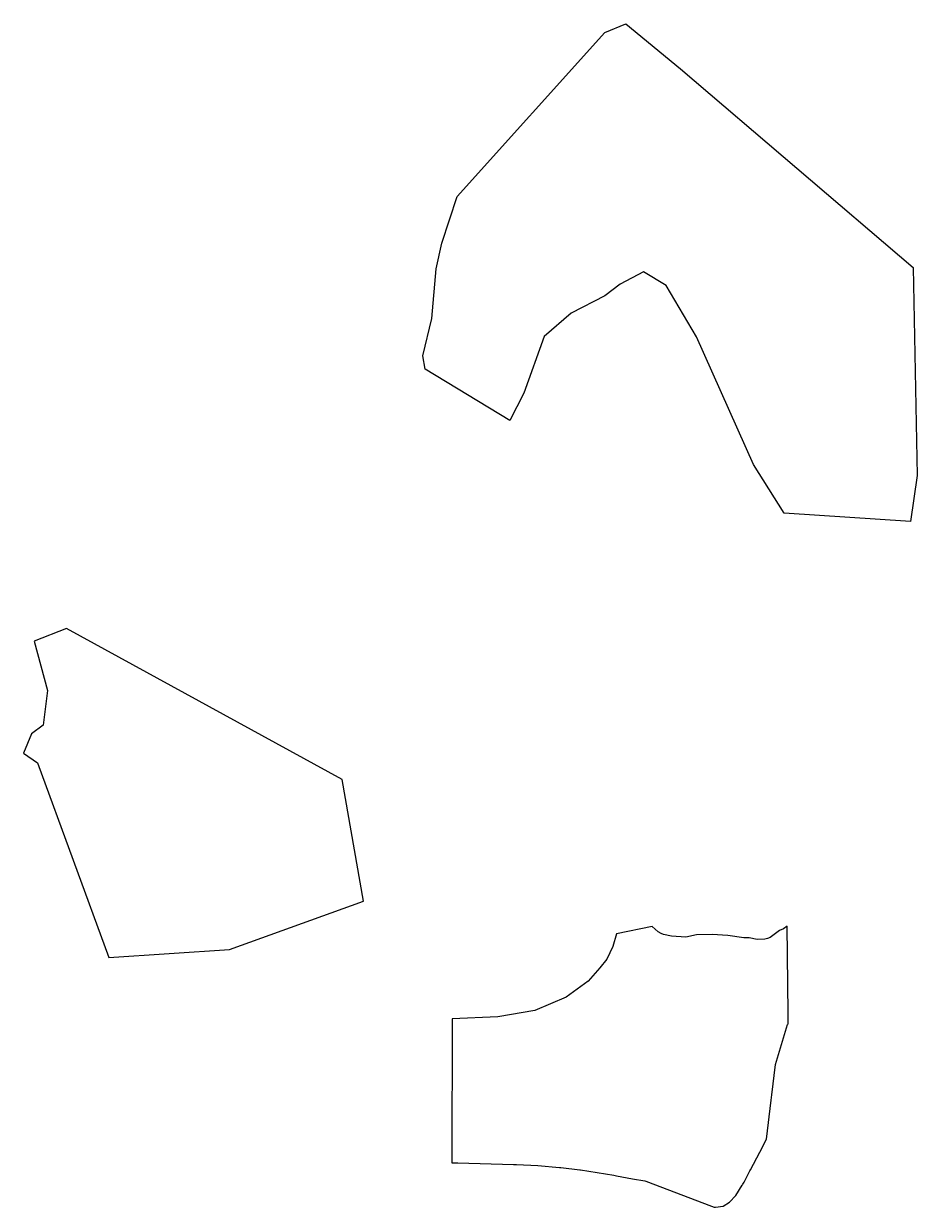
# Model space of a CAD drawing. Header units: feet. Extents: x 748504 to 748843, y 8930136 to 8930584.
import ezdxf

# ---------------------------------------------------------------- set-up
doc = ezdxf.new("R2010")
doc.units = ezdxf.units.FT
doc.header["$MEASUREMENT"] = 0
doc.layers.add('0_R040826', color=7, linetype='Continuous')

msp = doc.modelspace()

# ---------------------------------------------------------------- linework, layer by layer
at = {"layer": '0_R040826', "color": 7}
for points in [[(748688.24, 8930434.12, 0), (748656.16, 8930453.57, 0), (748655.33, 8930458.54, 0), (748658.72, 8930472.69, 0), (748660.41, 8930491.5, 0), (748662.56, 8930501.32, 0), (748668.34, 8930518.97, 0), (748724.33, 8930581.04, 0), (748732.24, 8930584.39, 0), (748752.93, 8930567.35, 0), (748841.06, 8930492.08, 0), (748842.64, 8930413.21, 0), (748840.01, 8930395.86, 0), (748792.17, 8930399.01, 0), (748780.6, 8930417.41, 0), (748759.04, 8930465.79, 0), (748747.47, 8930485.24, 0), (748738.88, 8930490.43, 0), (748730.12, 8930485.68, 0), (748724.28, 8930481.3, 0), (748711.5, 8930474.72, 0), (748701.28, 8930465.96, 0), (748693.61, 8930444.42, 0)], [(748508.16, 8930350.55, 0), (748513.18, 8930331.81, 0), (748511.51, 8930318.76, 0), (748507.15, 8930315.41, 0), (748504.14, 8930308.05, 0), (748509.36, 8930304.51, 0), (748536.45, 8930230.78, 0), (748582.12, 8930233.75, 0), (748632.83, 8930252.12, 0), (748624.74, 8930298.14, 0), (748520.42, 8930355.32, 0)], [(748666.43, 8930207.53, 0), (748666.31, 8930152.99, 0), (748668.65, 8930152.92, 0), (748689.65, 8930152.32, 0), (748690.82, 8930152.27, 0), (748698.92, 8930151.89, 0), (748707.07, 8930151.22, 0), (748707.64, 8930151.15, 0), (748714.75, 8930150.32, 0), (748715.12, 8930150.26, 0), (748727.72, 8930148.27, 0), (748728.15, 8930148.19, 0), (748728.72, 8930148.08, 0), (748734.77, 8930146.96, 0), (748739.42, 8930146.1, 0), (748739.82, 8930146.03, 0), (748764.68, 8930136.51, 0), (748765.72, 8930136.11, 0), (748766.24, 8930136.18, 0), (748769.07, 8930136.61, 0), (748771.53, 8930138.04, 0), (748773.9, 8930140.62, 0), (748776.35, 8930144.56, 0), (748776.36, 8930144.58, 0), (748776.55, 8930144.88, 0), (748777, 8930145.6, 0), (748779.25, 8930149.91, 0), (748779.47, 8930150.33, 0), (748782.93, 8930156.94, 0), (748782.99, 8930157.06, 0), (748785.51, 8930161.88, 0), (748787.32, 8930176.75, 0), (748787.56, 8930178.71, 0), (748788.96, 8930190.23, 0), (748793.49, 8930205.35, 0), (748793.7, 8930205.54, 0), (748793.66, 8930209.63, 0), (748793.29, 8930242.57, 0), (748791.92, 8930241.59, 0), (748790.49, 8930240.92, 0), (748786.92, 8930238.36, 0), (748785.92, 8930237.89, 0), (748784.92, 8930237.68, 0), (748781.92, 8930237.55, 0), (748778.92, 8930238.13, 0), (748776.92, 8930238.2, 0), (748770.92, 8930239.02, 0), (748764.92, 8930239.45, 0), (748759.04, 8930239.37, 0), (748754.93, 8930238.48, 0), (748749.55, 8930238.86, 0), (748746.49, 8930239.48, 0), (748745.59, 8930239.82, 0), (748744.49, 8930240.48, 0), (748742.18, 8930242.48, 0), (748728.67, 8930239.75, 0), (748727.35, 8930234.86, 0), (748724.99, 8930230.12, 0), (748722.4, 8930226.86, 0), (748718, 8930221.75, 0), (748709.66, 8930215.66, 0), (748697.72, 8930210.69, 0), (748683.73, 8930208.19, 0)]]:
    msp.add_polyline3d(points, close=True, dxfattribs=at)

doc.saveas('drawing.dxf')
